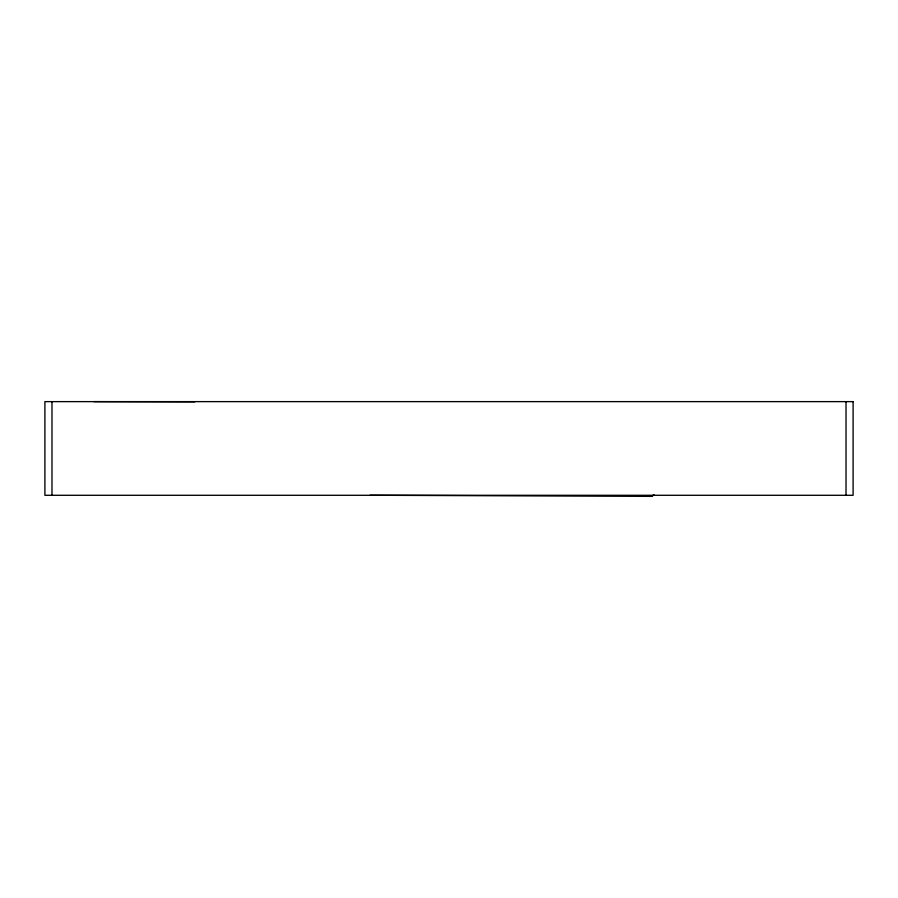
<?xml version="1.0" encoding="UTF-8"?>
<svg xmlns="http://www.w3.org/2000/svg" width="898" height="898" viewBox="0 0 898 898"><rect width="100%" height="100%" fill="white"/><g stroke="black" fill="none" stroke-linecap="round" stroke-linejoin="round"><path stroke-width="1.35" d="M370.055 495.247L651.465 496.37L653.867 494.944M651.465 496.37L653.89 494.966M93.897 401.631L194.799 401.855M846.017 401.631L846.017 495.292M51.983 401.631L51.983 495.292M853.1 401.631L44.9 401.631L44.9 495.292L853.1 495.292L853.1 401.631"/></g></svg>
